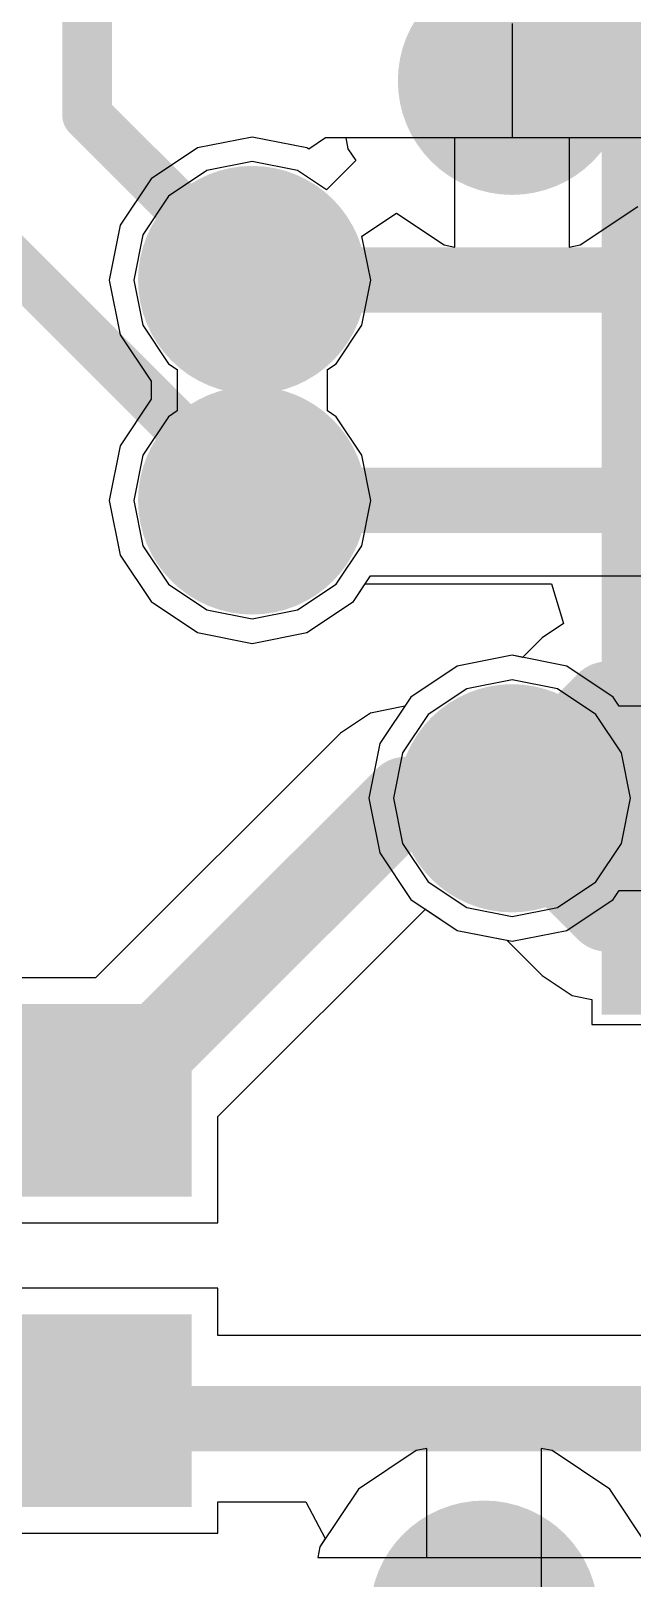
# Model space of a CAD drawing. Header units: millimetres. Extents: x 6 to 417, y 41 to 311.
# Drawn here: x 82.778 to 84.617, y 93.512 to 98.25 of the extents above; entities that cross this region are included whole.
import ezdxf

# ---------------------------------------------------------------- set-up
doc = ezdxf.new("R2010")
doc.units = ezdxf.units.MM
for name, color, linetype in [('BottomLayer', 5, 'Continuous'), ('BottomPaste', 16, 'Continuous'), ('BottomSolder', 6, 'Continuous'), ('DrillDrawing', 1, 'Continuous'), ('KeepOutLayer', 6, 'Continuous'), ('MidLayer1', 16, 'Continuous'), ('MidLayer2', 76, 'Continuous'), ('MultiLayer', 9, 'Continuous'), ('TopLayer', 1, 'Continuous'), ('TopSolder', 216, 'Continuous')]:
    doc.layers.add(name, color=color, linetype=linetype)

msp = doc.modelspace()

# ---------------------------------------------------------------- linework, layer by layer
at = {"layer": 'BottomLayer'}
for p, q in [((84.25, 98.272), (84.25, 97.922)), ((83.2875, 97.8915), (83.1454, 97.7966)), ((83.455, 97.9248), (83.2875, 97.8915)), ((83.6225, 97.8915), (83.455, 97.9248)), ((83.6282, 97.8877), (83.6225, 97.8915)), ((83.6795, 97.922), (83.6282, 97.8877)), ((84.25, 97.922), (83.6795, 97.922)), ((83.1454, 97.7966), (83.0505, 97.6545)), ((83.0505, 97.6545), (83.0172, 97.487)), ((83.0172, 97.487), (83.0505, 97.3194)), ((83.0505, 97.3194), (83.1454, 97.1774)), ((83.1454, 97.1774), (83.1454, 97.1216)), ((83.1454, 97.1216), (83.0505, 96.9795)), ((83.0505, 96.9795), (83.0172, 96.812)), ((83.0172, 96.812), (83.0505, 96.6444)), ((83.0505, 96.6444), (83.1454, 96.5024)), ((83.7646, 96.5024), (83.8011, 96.5571)), ((83.8011, 96.5571), (84.3711, 96.5571)), ((84.3711, 96.5571), (84.4079, 96.4355)), ((83.1454, 96.5024), (83.2875, 96.4075)), ((83.6225, 96.4075), (83.7646, 96.5024)), ((84.4079, 96.4355), (84.3423, 96.3917)), ((83.2875, 96.4075), (83.455, 96.3742)), ((83.455, 96.3742), (83.6225, 96.4075)), ((84.3423, 96.3917), (84.2821, 96.3314)), ((84.3423, 96.3917), (84.3423, 96.3917)), ((84.25, 96.3378), (84.0825, 96.3045)), ((84.2821, 96.3314), (84.25, 96.3378)), ((84.0825, 96.3045), (83.9404, 96.2096)), ((83.9219, 96.1818), (83.8169, 96.1609)), ((83.9404, 96.2096), (83.9219, 96.1818)), ((83.8169, 96.1609), (83.7253, 96.0997)), ((83.7253, 96.0997), (82.9756, 95.35)), ((83.7253, 96.0997), (83.7253, 96.0997)), ((83.35, 94.9256), (83.985, 95.5606)), ((83.985, 95.5606), (84.0825, 95.4955)), ((84.0825, 95.4955), (84.2342, 95.4653)), ((84.2342, 95.4653), (84.3423, 95.3573)), ((82.9756, 95.35), (82.65, 95.35)), ((84.3423, 95.3573), (84.3423, 95.3573)), ((84.3423, 95.3573), (84.4339, 95.2961)), ((84.4339, 95.2961), (84.494, 95.2841)), ((84.494, 95.2841), (84.494, 95.207)), ((84.494, 95.207), (86.594, 95.207)), ((83.35, 94.6), (83.35, 94.9256)), ((82.65, 94.6), (83.35, 94.6)), ((83.35, 94.4), (82.65, 94.4)), ((83.35, 94.2549), (83.35, 94.4)), ((85.9884, 94.2549), (83.35, 94.2549)), ((83.35, 93.65), (83.35, 93.7451)), ((83.35, 93.7451), (83.6189, 93.7451)), ((83.6189, 93.7451), (83.6787, 93.6331)), ((82.65, 93.65), (83.35, 93.65)), ((83.6787, 93.6331), (83.662, 93.6081)), ((83.662, 93.6081), (83.6555, 93.575)), ((83.6555, 93.575), (84.6735, 93.575))]:
    msp.add_line(p, q, dxfattribs=at)
for points, const_width in [([(84.1103, 98.097, 1), (84.3897, 98.097, 1)], 0.2794), ([(84.1865, 98.097, 1), (84.3135, 98.097, 1)], 0.127), ([(83.3153, 97.487, 1), (83.5947, 97.487, 1)], 0.2794), ([(83.405, 97.487, 1), (83.505, 97.487, 1)], 0.1), ([(83.3153, 96.812, 1), (83.5947, 96.812, 1)], 0.2794), ([(83.405, 96.812, 1), (83.505, 96.812, 1)], 0.1), ([(84.4785, 96.192, 1), (84.6055, 96.192, 1)], 0.127), ([(84.4785, 96.192, 1), (84.6055, 96.192, 1)], 0.127), ([(84.1103, 95.9, 1), (84.3897, 95.9, 1)], 0.2794), ([(83.8615, 95.9, 1), (83.9885, 95.9, 1)], 0.127), ([(83.8615, 95.9, 1), (83.9885, 95.9, 1)], 0.127), ([(84.1865, 95.9, 1), (84.3135, 95.9, 1)], 0.127), ([(84.1865, 95.9, 1), (84.3135, 95.9, 1)], 0.127), ([(84.1865, 95.849, 1), (84.3135, 95.849, 1)], 0.127), ([(84.4785, 95.557, 1), (84.6055, 95.557, 1)], 0.127), ([(84.4785, 95.557, 1), (84.6055, 95.557, 1)], 0.127), ([(82.9365, 94.975, 1), (83.0635, 94.975, 1)], 0.127), ([(82.95, 94, 1), (83.05, 94, 1)], 0.1), ([(84.0248, 93.4, 1), (84.3042, 93.4, 1)], 0.2794)]:
    msp.add_lwpolyline(points, format="xyb", close=True, dxfattribs=dict(at, const_width=const_width))
for points, const_width in [([(84.25, 98.097), (85.54, 98.097)], 0.254), ([(83.455, 97.487), (85.54, 97.487)], 0.2), ([(83.455, 96.812), (85.55, 96.812)], 0.2), ([(84.25, 95.9), (84.542, 96.192)], 0.254), ([(84.542, 96.192), (85.54, 96.192)], 0.254), ([(83, 94.975), (83.925, 95.9)], 0.254), ([(83.925, 95.9), (84.25, 95.9)], 0.254), ([(84.25, 95.849), (84.542, 95.557)], 0.254), ([(84.542, 95.557), (85.54, 95.557)], 0.254), ([(83, 94), (86.0939, 94)], 0.2)]:
    msp.add_lwpolyline(points, dxfattribs=dict(at, const_width=const_width))
for points in [[(83.2, 94.75), (83.2, 95.2), (82.8, 94.75), (82.8, 95.2)], [(83.2, 93.8), (83.2, 94.25), (82.8, 93.8), (82.8, 94.25)]]:
    msp.add_solid(points, dxfattribs=at)
at = {"layer": 'BottomPaste'}
for points in [[(83.15, 94.8), (83.15, 95.15), (82.85, 94.8), (82.85, 95.15)], [(83.15, 93.85), (83.15, 94.2), (82.85, 93.85), (82.85, 94.2)]]:
    msp.add_solid(points, dxfattribs=at)
at = {"layer": 'BottomSolder', "const_width": 0.3494}
for points in [[(84.0753, 98.097, 1), (84.4247, 98.097, 1)], [(83.2803, 97.487, 1), (83.6297, 97.487, 1)], [(83.2803, 96.812, 1), (83.6297, 96.812, 1)], [(84.0753, 95.9, 1), (84.4247, 95.9, 1)], [(83.9898, 93.4, 1), (84.3392, 93.4, 1)]]:
    msp.add_lwpolyline(points, format="xyb", close=True, dxfattribs=at)
at = {"layer": 'BottomSolder'}
for points in [[(86.564, 97.777), (86.564, 98.417), (84.524, 97.777), (84.524, 98.417)], [(86.564, 97.142), (86.564, 97.782), (84.524, 97.142), (84.524, 97.782)], [(86.564, 96.507), (86.564, 97.147), (84.524, 96.507), (84.524, 97.147)], [(86.564, 95.872), (86.564, 96.512), (84.524, 95.872), (84.524, 96.512)], [(86.564, 95.237), (86.564, 95.877), (84.524, 95.237), (84.524, 95.877)], [(83.27, 94.68), (83.27, 95.27), (82.73, 94.68), (82.73, 95.27)], [(83.27, 93.73), (83.27, 94.32), (82.73, 93.73), (82.73, 94.32)]]:
    msp.add_solid(points, dxfattribs=at)
at = {"layer": 'DrillDrawing', "const_width": 0.1}
for points in [[(119.9857, 99, -39.996351), (119.9857, 101)], [(119.9819, 99, -39.98872), (119.9819, 101)]]:
    msp.add_lwpolyline(points, format="xyb", dxfattribs=at)
at = {"layer": 'DrillDrawing', "const_width": 0.1524}
for points in [[(84.1738, 98.097, 1), (84.3262, 98.097, 1)], [(83.3788, 97.487, 1), (83.5312, 97.487, 1)], [(83.3788, 96.812, 1), (83.5312, 96.812, 1)], [(84.1738, 95.9, 1), (84.3262, 95.9, 1)], [(84.0883, 93.4, 1), (84.2407, 93.4, 1)]]:
    msp.add_lwpolyline(points, format="xyb", close=True, dxfattribs=at)
at = {"layer": 'KeepOutLayer', "const_width": 0.1}
msp.add_lwpolyline([(119.9857, 99, -39.996351), (119.9857, 101)], format="xyb", dxfattribs=at)
at = {"layer": 'MidLayer1'}
for p, q in [((84.075, 97.922), (83.741, 97.922)), ((83.741, 97.922), (83.7476, 97.8889)), ((83.7476, 97.8889), (83.7716, 97.8529)), ((84.075, 97.5879), (84.075, 97.922)), ((84.7591, 97.922), (84.425, 97.922)), ((84.425, 97.922), (84.425, 97.5879)), ((83.455, 97.8495), (83.3163, 97.8219)), ((83.5937, 97.8219), (83.455, 97.8495)), ((83.7716, 97.8529), (83.6818, 97.7631)), ((83.3163, 97.8219), (83.1986, 97.7433)), ((83.6818, 97.7631), (83.5937, 97.8219)), ((83.1986, 97.7433), (83.12, 97.6257)), ((83.7909, 97.6211), (83.8965, 97.6917)), ((83.8965, 97.6917), (84.0419, 97.5945)), ((84.4581, 97.5945), (84.6346, 97.7124)), ((83.12, 97.6257), (83.0924, 97.487)), ((83.8176, 97.487), (83.7909, 97.6211)), ((84.0419, 97.5945), (84.075, 97.5879)), ((84.425, 97.5879), (84.4581, 97.5945)), ((83.0924, 97.487), (83.12, 97.3482)), ((83.79, 97.3482), (83.8176, 97.487)), ((83.12, 97.3482), (83.1986, 97.2306)), ((83.7114, 97.2306), (83.79, 97.3482)), ((83.1986, 97.2306), (83.225, 97.213)), ((83.685, 97.213), (83.7114, 97.2306)), ((83.225, 97.213), (83.225, 97.086)), ((83.685, 97.086), (83.685, 97.213)), ((83.225, 97.086), (83.1986, 97.0683)), ((83.7114, 97.0683), (83.685, 97.086)), ((83.1986, 97.0683), (83.12, 96.9507)), ((83.79, 96.9507), (83.7114, 97.0683)), ((83.12, 96.9507), (83.0924, 96.812)), ((83.8176, 96.812), (83.79, 96.9507)), ((83.0924, 96.812), (83.12, 96.6732)), ((83.79, 96.6732), (83.8176, 96.812)), ((83.12, 96.6732), (83.1986, 96.5556)), ((83.7114, 96.5556), (83.79, 96.6732)), ((83.1986, 96.5556), (83.3163, 96.477)), ((83.5937, 96.477), (83.7114, 96.5556)), ((83.3163, 96.477), (83.455, 96.4494)), ((83.455, 96.4494), (83.5937, 96.477)), ((84.1113, 96.235), (83.9936, 96.1564)), ((84.25, 96.2626), (84.1113, 96.235)), ((84.3888, 96.235), (84.25, 96.2626)), ((84.5064, 96.1564), (84.3888, 96.235)), ((83.9936, 96.1564), (83.9151, 96.0387)), ((84.585, 96.0387), (84.5064, 96.1564)), ((83.9151, 96.0387), (83.8875, 95.9)), ((84.6126, 95.9), (84.585, 96.0387)), ((83.8875, 95.9), (83.9151, 95.7613)), ((84.585, 95.7613), (84.6126, 95.9)), ((83.9151, 95.7613), (83.9936, 95.6436)), ((84.5064, 95.6436), (84.585, 95.7613)), ((83.9936, 95.6436), (84.1113, 95.565)), ((84.3888, 95.565), (84.5064, 95.6436)), ((84.1113, 95.565), (84.25, 95.5374)), ((84.25, 95.5374), (84.3888, 95.565)), ((83.9564, 93.9025), (83.7799, 93.7846)), ((83.9895, 93.909), (83.9564, 93.9025)), ((83.9895, 93.575), (83.9895, 93.909)), ((84.3726, 93.9025), (84.3395, 93.909)), ((84.3395, 93.909), (84.3395, 93.575)), ((84.5491, 93.7846), (84.3726, 93.9025)), ((83.7799, 93.7846), (83.662, 93.6081)), ((84.6669, 93.6081), (84.5491, 93.7846)), ((83.662, 93.6081), (83.6555, 93.575)), ((83.6555, 93.575), (83.9895, 93.575)), ((84.3395, 93.575), (84.6735, 93.575))]:
    msp.add_line(p, q, dxfattribs=at)
at = {"layer": 'MidLayer1', "const_width": 0.2794}
for points in [[(84.1103, 98.097, 1), (84.3897, 98.097, 1)], [(83.3153, 97.487, 1), (83.5947, 97.487, 1)], [(83.3153, 96.812, 1), (83.5947, 96.812, 1)], [(84.1103, 95.9, 1), (84.3897, 95.9, 1)], [(84.0248, 93.4, 1), (84.3042, 93.4, 1)]]:
    msp.add_lwpolyline(points, format="xyb", close=True, dxfattribs=at)
at = {"layer": 'MidLayer2'}
for points, const_width in [([(82.95, 97.992), (82.95, 103.875)], 0.1524), ([(82.95, 97.992), (83.455, 97.487)], 0.1524), ([(82.655, 97.612), (83.455, 96.812)], 0.1524), ([(84.25, 95.9), (84.825, 95.9)], 0.4064)]:
    msp.add_lwpolyline(points, dxfattribs=dict(at, const_width=const_width))
for points, const_width in [([(84.1103, 98.097, 1), (84.3897, 98.097, 1)], 0.2794), ([(82.9119, 97.992, 1), (82.9881, 97.992, 1)], 0.0762), ([(82.9119, 97.992, 1), (82.9881, 97.992, 1)], 0.0762), ([(83.3153, 97.487, 1), (83.5947, 97.487, 1)], 0.2794), ([(83.4169, 97.487, 1), (83.4931, 97.487, 1)], 0.0762), ([(83.3153, 96.812, 1), (83.5947, 96.812, 1)], 0.2794), ([(83.4169, 96.812, 1), (83.4931, 96.812, 1)], 0.0762), ([(84.1103, 95.9, 1), (84.3897, 95.9, 1)], 0.2794), ([(84.1484, 95.9, 1), (84.3516, 95.9, 1)], 0.2032), ([(84.0248, 93.4, 1), (84.3042, 93.4, 1)], 0.2794)]:
    msp.add_lwpolyline(points, format="xyb", close=True, dxfattribs=dict(at, const_width=const_width))
at = {"layer": 'MultiLayer', "const_width": 0.2794}
for points in [[(84.1103, 98.097, 1), (84.3897, 98.097, 1)], [(83.3153, 97.487, 1), (83.5947, 97.487, 1)], [(83.3153, 96.812, 1), (83.5947, 96.812, 1)], [(84.1103, 95.9, 1), (84.3897, 95.9, 1)], [(84.0248, 93.4, 1), (84.3042, 93.4, 1)]]:
    msp.add_lwpolyline(points, format="xyb", close=True, dxfattribs=at)
at = {"layer": 'TopLayer'}
for p, q in [((83.2875, 97.8915), (83.1454, 97.7966)), ((83.455, 97.9248), (83.2875, 97.8915)), ((83.6225, 97.8915), (83.455, 97.9248)), ((83.6282, 97.8877), (83.6225, 97.8915)), ((83.6795, 97.922), (83.6282, 97.8877)), ((84.7591, 97.922), (83.6795, 97.922)), ((83.1454, 97.7966), (83.0505, 97.6545)), ((83.0505, 97.6545), (83.0172, 97.487)), ((83.0172, 97.487), (83.0505, 97.3194)), ((83.0505, 97.3194), (83.1454, 97.1774)), ((83.1454, 97.1774), (83.1454, 97.1216)), ((83.1454, 97.1216), (83.0505, 96.9795)), ((83.0505, 96.9795), (83.0172, 96.812)), ((83.0172, 96.812), (83.0505, 96.6444)), ((83.0505, 96.6444), (83.1454, 96.5024)), ((83.7646, 96.5024), (83.8173, 96.5813)), ((83.8173, 96.5813), (86.5127, 96.5813)), ((83.1454, 96.5024), (83.2875, 96.4075)), ((83.6225, 96.4075), (83.7646, 96.5024)), ((83.2875, 96.4075), (83.455, 96.3742)), ((83.455, 96.3742), (83.6225, 96.4075)), ((84.25, 96.3378), (84.0825, 96.3045)), ((84.4176, 96.3045), (84.25, 96.3378)), ((84.0825, 96.3045), (83.9404, 96.2096)), ((84.5596, 96.2096), (84.4176, 96.3045)), ((83.9404, 96.2096), (83.8455, 96.0675)), ((84.5777, 96.1824), (84.5596, 96.2096)), ((84.775, 96.1824), (84.5777, 96.1824)), ((83.8455, 96.0675), (83.8122, 95.9)), ((83.8122, 95.9), (83.8455, 95.7325)), ((83.8455, 95.7325), (83.9404, 95.5904)), ((84.5596, 95.5904), (84.5777, 95.6176)), ((84.5777, 95.6176), (84.775, 95.6176)), ((83.9404, 95.5904), (84.0825, 95.4955)), ((84.4176, 95.4955), (84.5596, 95.5904)), ((84.0825, 95.4955), (84.25, 95.4622)), ((84.25, 95.4622), (84.4176, 95.4955)), ((83.9564, 93.9025), (83.7799, 93.7846)), ((83.9895, 93.909), (83.9564, 93.9025)), ((83.9895, 93.575), (83.9895, 93.909)), ((84.3726, 93.9025), (84.3395, 93.909)), ((84.3395, 93.909), (84.3395, 93.4)), ((84.5491, 93.7846), (84.3726, 93.9025)), ((83.7799, 93.7846), (83.662, 93.6081)), ((84.6669, 93.6081), (84.5491, 93.7846)), ((83.662, 93.6081), (83.6555, 93.575)), ((83.6555, 93.575), (83.9895, 93.575))]:
    msp.add_line(p, q, dxfattribs=at)
for points, const_width in [([(84.1103, 98.097, 1), (84.3897, 98.097, 1)], 0.2794), ([(83.3153, 97.487, 1), (83.5947, 97.487, 1)], 0.2794), ([(83.4169, 97.487, 1), (83.4931, 97.487, 1)], 0.0762), ([(83.3153, 96.812, 1), (83.5947, 96.812, 1)], 0.2794), ([(83.4169, 96.812, 1), (83.4931, 96.812, 1)], 0.0762), ([(84.1103, 95.9, 1), (84.3897, 95.9, 1)], 0.2794), ([(84.1865, 95.9, 1), (84.3135, 95.9, 1)], 0.127), ([(84.0248, 93.4, 1), (84.3042, 93.4, 1)], 0.2794)]:
    msp.add_lwpolyline(points, format="xyb", close=True, dxfattribs=dict(at, const_width=const_width))
for points, const_width in [([(83.455, 97.487), (86.875, 97.487)], 0.1524), ([(83.455, 96.812), (86.875, 96.812)], 0.1524), ([(84.25, 95.9), (85.15, 95.9)], 0.254)]:
    msp.add_lwpolyline(points, dxfattribs=dict(at, const_width=const_width))
at = {"layer": 'TopSolder', "const_width": 0.3494}
for points in [[(84.0753, 98.097, 1), (84.4247, 98.097, 1)], [(83.2803, 97.487, 1), (83.6297, 97.487, 1)], [(83.2803, 96.812, 1), (83.6297, 96.812, 1)], [(84.0753, 95.9, 1), (84.4247, 95.9, 1)], [(83.9898, 93.4, 1), (84.3392, 93.4, 1)]]:
    msp.add_lwpolyline(points, format="xyb", close=True, dxfattribs=at)

doc.saveas('drawing.dxf')
